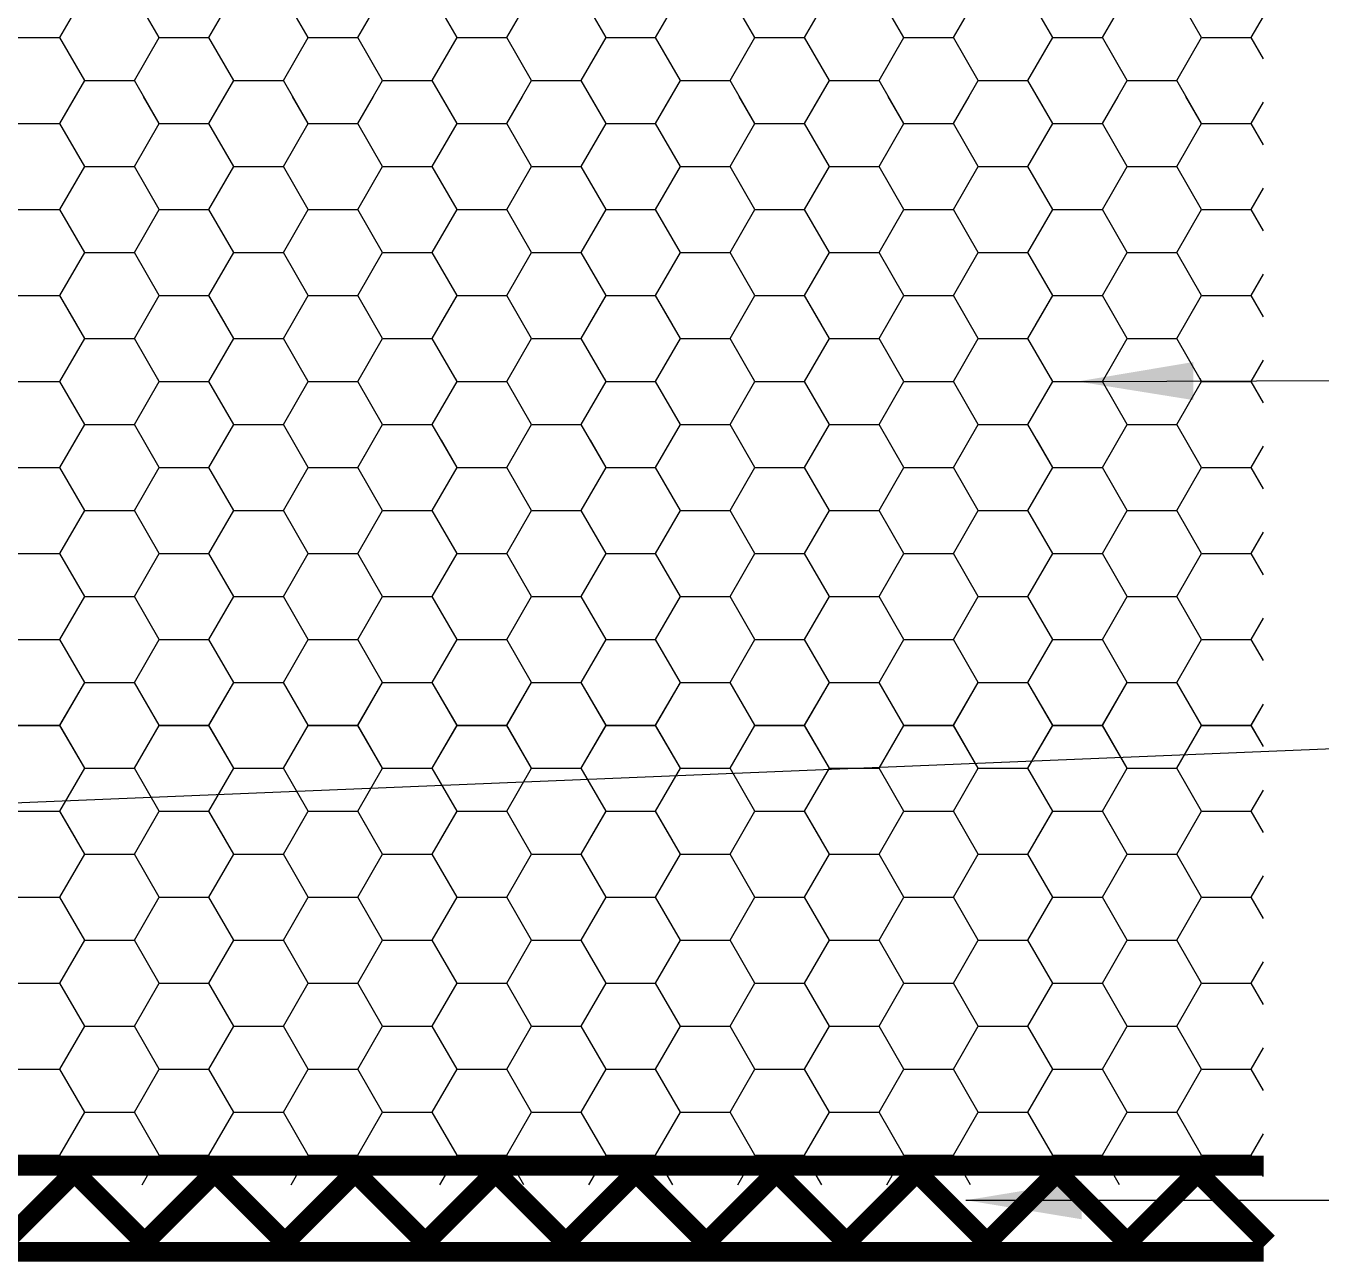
# Model space of a CAD drawing. Header units: millimetres. Extents: x -579 to 213, y -67 to 509.
# Drawn here: x -510.51 to -492.9, y 265.51 to 282.28 of the extents above; entities that cross this region are included whole.
import ezdxf

# ---------------------------------------------------------------- set-up
doc = ezdxf.new("R2010")
doc.units = ezdxf.units.MM
doc.header["$LTSCALE"] = 0.1
for name, color, linetype in [('D-01', 1, 'Continuous'), ('D-GRIS', 252, 'Continuous'), ('DC-AUXILIAR', 8, 'Continuous')]:
    doc.layers.add(name, color=color, linetype=linetype)
doc.styles.add('ROMANS', font='romans.shx', dxfattribs={"width": 0.7})
doc.dimstyles.new('FLECHAS-DET-1-5', dxfattribs={"dimscale": 0.035, "dimtxt": 180, "dimasz": 250, "dimexe": 50, "dimexo": 200, "dimgap": 80, "dimtad": 1, "dimdec": 3, "dimzin": 0, "dimdsep": 46, "dimtxsty": 'ROMANS', "dimblk1": 'OBLIQUE', "dimblk2": 'OBLIQUE', "dimsah": 1, "dimcen": 0.09, "dimdle": 20, "dimclrd": 256, "dimclre": 8, "dimclrt": 7, "dimadec": 0, "dimazin": 0, "dimtfac": 1, "dimtdec": 3, "dimtmove": 1, "dimatfit": 1, "dimfxl": 1, "dimtolj": 1, "dimtzin": 0, "dimarcsym": 0})

# ---------------------------------------------------------------- blocks, each defined once
blk = doc.blocks.new('*X10')
at = {"color": 0}
for p, q in [((-631.669, 256.56), (-630.485, 258.611)), ((-624.169, 256.56), (-625.353, 258.611)), ((-620.419, 256.56), (-619.235, 258.611)), ((-612.919, 256.56), (-614.103, 258.611)), ((-609.169, 256.56), (-607.985, 258.611)), ((-601.669, 256.56), (-602.853, 258.611)), ((-597.919, 256.56), (-596.735, 258.611)), ((-590.419, 256.56), (-591.603, 258.611)), ((-586.669, 256.56), (-585.485, 258.611)), ((-579.169, 256.56), (-580.353, 258.611)), ((-575.419, 256.56), (-574.235, 258.611)), ((-567.919, 256.56), (-569.103, 258.611)), ((-564.169, 256.56), (-562.985, 258.611)), ((-556.669, 256.56), (-557.853, 258.611)), ((-552.919, 256.56), (-551.735, 258.611)), ((-545.419, 256.56), (-546.603, 258.611)), ((-541.669, 256.56), (-540.74, 258.169)), ((-635.419, 256.56), (-631.669, 256.56)), ((-629.794, 253.312), (-631.669, 256.56)), ((-626.044, 253.312), (-624.169, 256.56)), ((-624.169, 256.56), (-620.419, 256.56)), ((-618.544, 253.312), (-620.419, 256.56)), ((-614.794, 253.312), (-612.919, 256.56)), ((-612.919, 256.56), (-609.169, 256.56)), ((-607.294, 253.312), (-609.169, 256.56)), ((-603.544, 253.312), (-601.669, 256.56)), ((-601.669, 256.56), (-597.919, 256.56)), ((-596.044, 253.312), (-597.919, 256.56)), ((-592.294, 253.312), (-590.419, 256.56)), ((-590.419, 256.56), (-586.669, 256.56)), ((-584.794, 253.312), (-586.669, 256.56)), ((-581.044, 253.312), (-579.169, 256.56)), ((-579.169, 256.56), (-575.419, 256.56)), ((-573.544, 253.312), (-575.419, 256.56)), ((-569.794, 253.312), (-567.919, 256.56)), ((-567.919, 256.56), (-564.169, 256.56)), ((-562.294, 253.312), (-564.169, 256.56)), ((-558.544, 253.312), (-556.669, 256.56)), ((-556.669, 256.56), (-552.919, 256.56)), ((-551.044, 253.312), (-552.919, 256.56)), ((-547.294, 253.312), (-545.419, 256.56)), ((-545.419, 256.56), (-541.669, 256.56)), ((-540.74, 254.951), (-541.669, 256.56)), ((-631.669, 250.065), (-629.794, 253.312)), ((-629.794, 253.312), (-626.044, 253.312)), ((-624.169, 250.065), (-626.044, 253.312)), ((-620.419, 250.065), (-618.544, 253.312)), ((-618.544, 253.312), (-614.794, 253.312)), ((-612.919, 250.065), (-614.794, 253.312)), ((-609.169, 250.065), (-607.294, 253.312)), ((-607.294, 253.312), (-603.544, 253.312)), ((-601.669, 250.065), (-603.544, 253.312)), ((-597.919, 250.065), (-596.044, 253.312)), ((-596.044, 253.312), (-592.294, 253.312)), ((-590.419, 250.065), (-592.294, 253.312)), ((-586.669, 250.065), (-584.794, 253.312)), ((-584.794, 253.312), (-581.044, 253.312)), ((-579.169, 250.065), (-581.044, 253.312)), ((-575.419, 250.065), (-573.544, 253.312)), ((-573.544, 253.312), (-569.794, 253.312)), ((-567.919, 250.065), (-569.794, 253.312)), ((-564.169, 250.065), (-562.294, 253.312)), ((-562.294, 253.312), (-558.544, 253.312)), ((-556.669, 250.065), (-558.544, 253.312)), ((-552.919, 250.065), (-551.044, 253.312)), ((-551.044, 253.312), (-547.294, 253.312)), ((-545.419, 250.065), (-547.294, 253.312)), ((-541.669, 250.065), (-540.74, 251.674)), ((-635.419, 250.065), (-631.669, 250.065)), ((-629.794, 246.817), (-631.669, 250.065)), ((-626.044, 246.817), (-624.169, 250.065)), ((-624.169, 250.065), (-620.419, 250.065)), ((-618.544, 246.817), (-620.419, 250.065)), ((-614.794, 246.817), (-612.919, 250.065)), ((-612.919, 250.065), (-609.169, 250.065)), ((-607.294, 246.817), (-609.169, 250.065)), ((-603.544, 246.817), (-601.669, 250.065)), ((-601.669, 250.065), (-597.919, 250.065)), ((-596.044, 246.817), (-597.919, 250.065)), ((-592.294, 246.817), (-590.419, 250.065)), ((-590.419, 250.065), (-586.669, 250.065)), ((-584.794, 246.817), (-586.669, 250.065)), ((-581.044, 246.817), (-579.169, 250.065)), ((-579.169, 250.065), (-575.419, 250.065)), ((-573.544, 246.817), (-575.419, 250.065)), ((-569.794, 246.817), (-567.919, 250.065)), ((-567.919, 250.065), (-564.169, 250.065)), ((-562.294, 246.817), (-564.169, 250.065)), ((-558.544, 246.817), (-556.669, 250.065)), ((-556.669, 250.065), (-552.919, 250.065)), ((-551.044, 246.817), (-552.919, 250.065)), ((-547.294, 246.817), (-545.419, 250.065)), ((-545.419, 250.065), (-541.669, 250.065)), ((-540.74, 248.456), (-541.669, 250.065)), ((-631.669, 243.57), (-629.794, 246.817)), ((-629.794, 246.817), (-626.044, 246.817)), ((-624.169, 243.57), (-626.044, 246.817)), ((-620.419, 243.57), (-618.544, 246.817)), ((-618.544, 246.817), (-614.794, 246.817)), ((-612.919, 243.57), (-614.794, 246.817)), ((-609.169, 243.57), (-607.294, 246.817)), ((-607.294, 246.817), (-603.544, 246.817)), ((-601.669, 243.57), (-603.544, 246.817)), ((-597.919, 243.57), (-596.044, 246.817)), ((-596.044, 246.817), (-592.294, 246.817)), ((-590.419, 243.57), (-592.294, 246.817)), ((-586.669, 243.57), (-584.794, 246.817)), ((-584.794, 246.817), (-581.044, 246.817)), ((-579.169, 243.57), (-581.044, 246.817)), ((-575.419, 243.57), (-573.544, 246.817)), ((-573.544, 246.817), (-569.794, 246.817)), ((-567.919, 243.57), (-569.794, 246.817)), ((-564.169, 243.57), (-562.294, 246.817)), ((-562.294, 246.817), (-558.544, 246.817)), ((-556.669, 243.57), (-558.544, 246.817)), ((-552.919, 243.57), (-551.044, 246.817)), ((-551.044, 246.817), (-547.294, 246.817)), ((-545.419, 243.57), (-547.294, 246.817)), ((-541.669, 243.57), (-540.74, 245.178)), ((-635.419, 243.57), (-631.669, 243.57)), ((-629.794, 240.322), (-631.669, 243.57)), ((-626.044, 240.322), (-624.169, 243.57)), ((-624.169, 243.57), (-620.419, 243.57)), ((-618.544, 240.322), (-620.419, 243.57)), ((-614.794, 240.322), (-612.919, 243.57)), ((-612.919, 243.57), (-609.169, 243.57)), ((-607.294, 240.322), (-609.169, 243.57)), ((-603.544, 240.322), (-601.669, 243.57)), ((-601.669, 243.57), (-597.919, 243.57)), ((-596.044, 240.322), (-597.919, 243.57)), ((-592.294, 240.322), (-590.419, 243.57)), ((-590.419, 243.57), (-586.669, 243.57)), ((-584.794, 240.322), (-586.669, 243.57)), ((-581.044, 240.322), (-579.169, 243.57)), ((-579.169, 243.57), (-575.419, 243.57)), ((-573.544, 240.322), (-575.419, 243.57)), ((-569.794, 240.322), (-567.919, 243.57)), ((-567.919, 243.57), (-564.169, 243.57)), ((-562.294, 240.322), (-564.169, 243.57)), ((-558.544, 240.322), (-556.669, 243.57)), ((-556.669, 243.57), (-552.919, 243.57)), ((-551.044, 240.322), (-552.919, 243.57)), ((-547.294, 240.322), (-545.419, 243.57)), ((-545.419, 243.57), (-541.669, 243.57)), ((-540.74, 241.961), (-541.669, 243.57)), ((-631.669, 237.074), (-629.794, 240.322)), ((-629.794, 240.322), (-626.044, 240.322)), ((-624.169, 237.074), (-626.044, 240.322)), ((-620.419, 237.074), (-618.544, 240.322)), ((-618.544, 240.322), (-614.794, 240.322)), ((-612.919, 237.074), (-614.794, 240.322)), ((-609.169, 237.074), (-607.294, 240.322)), ((-607.294, 240.322), (-603.544, 240.322)), ((-601.669, 237.074), (-603.544, 240.322)), ((-597.919, 237.074), (-596.044, 240.322)), ((-596.044, 240.322), (-592.294, 240.322)), ((-590.419, 237.074), (-592.294, 240.322)), ((-586.669, 237.074), (-584.794, 240.322)), ((-584.794, 240.322), (-581.044, 240.322)), ((-579.169, 237.074), (-581.044, 240.322)), ((-575.419, 237.074), (-573.544, 240.322)), ((-573.544, 240.322), (-569.794, 240.322)), ((-567.919, 237.074), (-569.794, 240.322)), ((-564.169, 237.074), (-562.294, 240.322)), ((-562.294, 240.322), (-558.544, 240.322)), ((-556.669, 237.074), (-558.544, 240.322)), ((-552.919, 237.074), (-551.044, 240.322)), ((-551.044, 240.322), (-547.294, 240.322)), ((-545.419, 237.074), (-547.294, 240.322)), ((-541.669, 237.074), (-540.74, 238.683)), ((-635.419, 237.074), (-631.669, 237.074)), ((-629.794, 233.827), (-631.669, 237.074)), ((-626.044, 233.827), (-624.169, 237.074)), ((-624.169, 237.074), (-620.419, 237.074)), ((-618.544, 233.827), (-620.419, 237.074)), ((-614.794, 233.827), (-612.919, 237.074)), ((-612.919, 237.074), (-609.169, 237.074)), ((-607.294, 233.827), (-609.169, 237.074)), ((-603.544, 233.827), (-601.669, 237.074)), ((-601.669, 237.074), (-597.919, 237.074)), ((-596.044, 233.827), (-597.919, 237.074)), ((-592.294, 233.827), (-590.419, 237.074)), ((-590.419, 237.074), (-586.669, 237.074)), ((-584.794, 233.827), (-586.669, 237.074)), ((-581.044, 233.827), (-579.169, 237.074)), ((-579.169, 237.074), (-575.419, 237.074)), ((-573.544, 233.827), (-575.419, 237.074)), ((-569.794, 233.827), (-567.919, 237.074)), ((-567.919, 237.074), (-564.169, 237.074)), ((-562.294, 233.827), (-564.169, 237.074)), ((-558.544, 233.827), (-556.669, 237.074)), ((-556.669, 237.074), (-552.919, 237.074)), ((-551.044, 233.827), (-552.919, 237.074)), ((-547.294, 233.827), (-545.419, 237.074)), ((-545.419, 237.074), (-541.669, 237.074)), ((-540.74, 235.466), (-541.669, 237.074)), ((-631.669, 230.579), (-629.794, 233.827)), ((-629.794, 233.827), (-626.044, 233.827)), ((-624.169, 230.579), (-626.044, 233.827)), ((-620.419, 230.579), (-618.544, 233.827)), ((-618.544, 233.827), (-614.794, 233.827)), ((-612.919, 230.579), (-614.794, 233.827)), ((-609.169, 230.579), (-607.294, 233.827)), ((-607.294, 233.827), (-603.544, 233.827)), ((-601.669, 230.579), (-603.544, 233.827)), ((-597.919, 230.579), (-596.044, 233.827)), ((-596.044, 233.827), (-592.294, 233.827)), ((-590.419, 230.579), (-592.294, 233.827)), ((-586.669, 230.579), (-584.794, 233.827)), ((-584.794, 233.827), (-581.044, 233.827)), ((-579.169, 230.579), (-581.044, 233.827)), ((-575.419, 230.579), (-573.544, 233.827)), ((-573.544, 233.827), (-569.794, 233.827)), ((-567.919, 230.579), (-569.794, 233.827)), ((-564.169, 230.579), (-562.294, 233.827)), ((-562.294, 233.827), (-558.544, 233.827)), ((-556.669, 230.579), (-558.544, 233.827)), ((-552.919, 230.579), (-551.044, 233.827)), ((-551.044, 233.827), (-547.294, 233.827)), ((-545.419, 230.579), (-547.294, 233.827)), ((-541.669, 230.579), (-540.74, 232.188)), ((-635.419, 230.579), (-631.669, 230.579)), ((-629.794, 227.332), (-631.669, 230.579)), ((-626.044, 227.332), (-624.169, 230.579)), ((-624.169, 230.579), (-620.419, 230.579)), ((-618.544, 227.332), (-620.419, 230.579)), ((-614.794, 227.332), (-612.919, 230.579)), ((-612.919, 230.579), (-609.169, 230.579)), ((-607.294, 227.332), (-609.169, 230.579)), ((-603.544, 227.332), (-601.669, 230.579)), ((-601.669, 230.579), (-597.919, 230.579)), ((-596.044, 227.332), (-597.919, 230.579)), ((-592.294, 227.332), (-590.419, 230.579)), ((-590.419, 230.579), (-586.669, 230.579)), ((-584.794, 227.332), (-586.669, 230.579)), ((-581.044, 227.332), (-579.169, 230.579)), ((-579.169, 230.579), (-575.419, 230.579)), ((-573.544, 227.332), (-575.419, 230.579)), ((-569.794, 227.332), (-567.919, 230.579)), ((-567.919, 230.579), (-564.169, 230.579)), ((-562.294, 227.332), (-564.169, 230.579)), ((-558.544, 227.332), (-556.669, 230.579)), ((-556.669, 230.579), (-552.919, 230.579)), ((-551.044, 227.332), (-552.919, 230.579)), ((-547.294, 227.332), (-545.419, 230.579)), ((-545.419, 230.579), (-541.669, 230.579)), ((-540.74, 228.97), (-541.669, 230.579)), ((-631.669, 224.084), (-629.794, 227.332)), ((-629.794, 227.332), (-626.044, 227.332)), ((-624.169, 224.084), (-626.044, 227.332)), ((-620.419, 224.084), (-618.544, 227.332)), ((-618.544, 227.332), (-614.794, 227.332)), ((-612.919, 224.084), (-614.794, 227.332)), ((-609.169, 224.084), (-607.294, 227.332)), ((-607.294, 227.332), (-603.544, 227.332)), ((-601.669, 224.084), (-603.544, 227.332)), ((-597.919, 224.084), (-596.044, 227.332)), ((-596.044, 227.332), (-592.294, 227.332)), ((-590.419, 224.084), (-592.294, 227.332)), ((-586.669, 224.084), (-584.794, 227.332)), ((-584.794, 227.332), (-581.044, 227.332)), ((-579.169, 224.084), (-581.044, 227.332)), ((-575.419, 224.084), (-573.544, 227.332)), ((-573.544, 227.332), (-569.794, 227.332)), ((-567.919, 224.084), (-569.794, 227.332)), ((-564.169, 224.084), (-562.294, 227.332)), ((-562.294, 227.332), (-558.544, 227.332)), ((-556.669, 224.084), (-558.544, 227.332)), ((-552.919, 224.084), (-551.044, 227.332)), ((-551.044, 227.332), (-547.294, 227.332)), ((-545.419, 224.084), (-547.294, 227.332)), ((-541.669, 224.084), (-540.74, 225.693)), ((-635.419, 224.084), (-631.669, 224.084)), ((-629.794, 220.836), (-631.669, 224.084)), ((-626.044, 220.836), (-624.169, 224.084)), ((-624.169, 224.084), (-620.419, 224.084)), ((-618.544, 220.836), (-620.419, 224.084)), ((-614.794, 220.836), (-612.919, 224.084)), ((-612.919, 224.084), (-609.169, 224.084)), ((-607.294, 220.836), (-609.169, 224.084)), ((-603.544, 220.836), (-601.669, 224.084)), ((-601.669, 224.084), (-597.919, 224.084)), ((-596.044, 220.836), (-597.919, 224.084)), ((-592.294, 220.836), (-590.419, 224.084)), ((-590.419, 224.084), (-586.669, 224.084)), ((-584.794, 220.836), (-586.669, 224.084)), ((-581.044, 220.836), (-579.169, 224.084)), ((-579.169, 224.084), (-575.419, 224.084)), ((-573.544, 220.836), (-575.419, 224.084)), ((-569.794, 220.836), (-567.919, 224.084)), ((-567.919, 224.084), (-564.169, 224.084)), ((-562.294, 220.836), (-564.169, 224.084)), ((-558.544, 220.836), (-556.669, 224.084)), ((-556.669, 224.084), (-552.919, 224.084)), ((-551.044, 220.836), (-552.919, 224.084)), ((-547.294, 220.836), (-545.419, 224.084)), ((-545.419, 224.084), (-541.669, 224.084)), ((-540.74, 222.475), (-541.669, 224.084)), ((-631.669, 217.589), (-629.794, 220.836)), ((-629.794, 220.836), (-626.044, 220.836)), ((-624.169, 217.589), (-626.044, 220.836)), ((-620.419, 217.589), (-618.544, 220.836)), ((-618.544, 220.836), (-614.794, 220.836)), ((-612.919, 217.589), (-614.794, 220.836)), ((-609.169, 217.589), (-607.294, 220.836)), ((-607.294, 220.836), (-603.544, 220.836)), ((-601.669, 217.589), (-603.544, 220.836)), ((-597.919, 217.589), (-596.044, 220.836)), ((-596.044, 220.836), (-592.294, 220.836)), ((-590.419, 217.589), (-592.294, 220.836)), ((-586.669, 217.589), (-584.794, 220.836)), ((-584.794, 220.836), (-581.044, 220.836)), ((-579.169, 217.589), (-581.044, 220.836)), ((-575.419, 217.589), (-573.544, 220.836)), ((-573.544, 220.836), (-569.794, 220.836)), ((-567.919, 217.589), (-569.794, 220.836)), ((-564.169, 217.589), (-562.294, 220.836)), ((-562.294, 220.836), (-558.544, 220.836)), ((-556.669, 217.589), (-558.544, 220.836)), ((-552.919, 217.589), (-551.044, 220.836)), ((-551.044, 220.836), (-547.294, 220.836)), ((-545.419, 217.589), (-547.294, 220.836)), ((-541.669, 217.589), (-540.74, 219.198)), ((-635.419, 217.589), (-631.669, 217.589)), ((-629.794, 214.341), (-631.669, 217.589)), ((-626.044, 214.341), (-624.169, 217.589)), ((-624.169, 217.589), (-620.419, 217.589)), ((-618.544, 214.341), (-620.419, 217.589)), ((-614.794, 214.341), (-612.919, 217.589)), ((-612.919, 217.589), (-609.169, 217.589)), ((-607.294, 214.341), (-609.169, 217.589)), ((-603.544, 214.341), (-601.669, 217.589)), ((-601.669, 217.589), (-597.919, 217.589)), ((-596.044, 214.341), (-597.919, 217.589)), ((-592.294, 214.341), (-590.419, 217.589)), ((-590.419, 217.589), (-586.669, 217.589)), ((-584.794, 214.341), (-586.669, 217.589)), ((-581.044, 214.341), (-579.169, 217.589)), ((-579.169, 217.589), (-575.419, 217.589)), ((-573.544, 214.341), (-575.419, 217.589)), ((-569.794, 214.341), (-567.919, 217.589)), ((-567.919, 217.589), (-564.169, 217.589)), ((-562.294, 214.341), (-564.169, 217.589)), ((-558.544, 214.341), (-556.669, 217.589)), ((-556.669, 217.589), (-552.919, 217.589)), ((-551.044, 214.341), (-552.919, 217.589)), ((-547.294, 214.341), (-545.419, 217.589)), ((-545.419, 217.589), (-541.669, 217.589)), ((-540.74, 215.98), (-541.669, 217.589)), ((-631.669, 211.094), (-629.794, 214.341)), ((-629.794, 214.341), (-626.044, 214.341)), ((-624.169, 211.094), (-626.044, 214.341)), ((-620.419, 211.094), (-618.544, 214.341)), ((-618.544, 214.341), (-614.794, 214.341)), ((-612.919, 211.094), (-614.794, 214.341)), ((-609.169, 211.094), (-607.294, 214.341)), ((-607.294, 214.341), (-603.544, 214.341)), ((-601.669, 211.094), (-603.544, 214.341)), ((-597.919, 211.094), (-596.044, 214.341)), ((-596.044, 214.341), (-592.294, 214.341)), ((-590.419, 211.094), (-592.294, 214.341)), ((-586.669, 211.094), (-584.794, 214.341)), ((-584.794, 214.341), (-581.044, 214.341)), ((-579.169, 211.094), (-581.044, 214.341)), ((-575.419, 211.094), (-573.544, 214.341)), ((-573.544, 214.341), (-569.794, 214.341)), ((-567.919, 211.094), (-569.794, 214.341)), ((-564.169, 211.094), (-562.294, 214.341)), ((-562.294, 214.341), (-558.544, 214.341)), ((-556.669, 211.094), (-558.544, 214.341)), ((-552.919, 211.094), (-551.044, 214.341)), ((-551.044, 214.341), (-547.294, 214.341)), ((-545.419, 211.094), (-547.294, 214.341)), ((-541.669, 211.094), (-540.74, 212.702)), ((-635.419, 211.094), (-631.669, 211.094)), ((-629.794, 207.846), (-631.669, 211.094)), ((-626.044, 207.846), (-624.169, 211.094)), ((-624.169, 211.094), (-620.419, 211.094)), ((-618.544, 207.846), (-620.419, 211.094)), ((-614.794, 207.846), (-612.919, 211.094)), ((-612.919, 211.094), (-609.169, 211.094)), ((-607.294, 207.846), (-609.169, 211.094)), ((-603.544, 207.846), (-601.669, 211.094)), ((-601.669, 211.094), (-597.919, 211.094)), ((-596.044, 207.846), (-597.919, 211.094)), ((-592.294, 207.846), (-590.419, 211.094)), ((-590.419, 211.094), (-586.669, 211.094)), ((-584.794, 207.846), (-586.669, 211.094)), ((-581.044, 207.846), (-579.169, 211.094)), ((-579.169, 211.094), (-575.419, 211.094)), ((-573.544, 207.846), (-575.419, 211.094)), ((-569.794, 207.846), (-567.919, 211.094)), ((-567.919, 211.094), (-564.169, 211.094)), ((-562.294, 207.846), (-564.169, 211.094)), ((-558.544, 207.846), (-556.669, 211.094)), ((-556.669, 211.094), (-552.919, 211.094)), ((-551.044, 207.846), (-552.919, 211.094)), ((-547.294, 207.846), (-545.419, 211.094)), ((-545.419, 211.094), (-541.669, 211.094)), ((-540.74, 209.485), (-541.669, 211.094)), ((-631.669, 204.598), (-629.794, 207.846)), ((-629.794, 207.846), (-626.044, 207.846)), ((-624.169, 204.598), (-626.044, 207.846)), ((-620.419, 204.598), (-618.544, 207.846)), ((-618.544, 207.846), (-614.794, 207.846)), ((-612.919, 204.598), (-614.794, 207.846)), ((-609.169, 204.598), (-607.294, 207.846)), ((-607.294, 207.846), (-603.544, 207.846)), ((-601.669, 204.598), (-603.544, 207.846)), ((-597.919, 204.598), (-596.044, 207.846)), ((-596.044, 207.846), (-592.294, 207.846)), ((-590.419, 204.598), (-592.294, 207.846)), ((-586.669, 204.598), (-584.794, 207.846)), ((-584.794, 207.846), (-581.044, 207.846)), ((-579.169, 204.598), (-581.044, 207.846)), ((-575.419, 204.598), (-573.544, 207.846)), ((-573.544, 207.846), (-569.794, 207.846)), ((-567.919, 204.598), (-569.794, 207.846)), ((-564.169, 204.598), (-562.294, 207.846)), ((-562.294, 207.846), (-558.544, 207.846)), ((-556.669, 204.598), (-558.544, 207.846)), ((-552.919, 204.598), (-551.044, 207.846)), ((-551.044, 207.846), (-547.294, 207.846)), ((-545.419, 204.598), (-547.294, 207.846)), ((-541.669, 204.598), (-540.74, 206.207)), ((-635.419, 204.598), (-631.669, 204.598)), ((-630.374, 202.356), (-631.669, 204.598)), ((-625.463, 202.356), (-624.169, 204.598)), ((-624.169, 204.598), (-620.419, 204.598)), ((-619.124, 202.356), (-620.419, 204.598)), ((-614.213, 202.356), (-612.919, 204.598)), ((-612.919, 204.598), (-609.169, 204.598)), ((-607.874, 202.356), (-609.169, 204.598)), ((-602.963, 202.356), (-601.669, 204.598)), ((-601.669, 204.598), (-597.919, 204.598)), ((-596.624, 202.356), (-597.919, 204.598)), ((-591.713, 202.356), (-590.419, 204.598)), ((-590.419, 204.598), (-586.669, 204.598)), ((-585.374, 202.356), (-586.669, 204.598)), ((-580.463, 202.356), (-579.169, 204.598)), ((-579.169, 204.598), (-575.419, 204.598)), ((-574.124, 202.356), (-575.419, 204.598)), ((-569.213, 202.356), (-567.919, 204.598)), ((-567.919, 204.598), (-564.169, 204.598)), ((-562.874, 202.356), (-564.169, 204.598)), ((-557.963, 202.356), (-556.669, 204.598)), ((-556.669, 204.598), (-552.919, 204.598)), ((-551.624, 202.356), (-552.919, 204.598)), ((-546.713, 202.356), (-545.419, 204.598)), ((-545.419, 204.598), (-541.669, 204.598)), ((-540.74, 202.99), (-541.669, 204.598))]:
    blk.add_line(p, q, dxfattribs=at)
blk = doc.blocks.new('*X11')
at = {"color": 0}
for p, q in [((-635.419, 198.103), (-631.669, 198.103)), ((-631.669, 198.103), (-631.544, 198.32)), ((-629.794, 194.856), (-631.669, 198.103)), ((-626.044, 194.856), (-624.169, 198.103)), ((-624.169, 198.103), (-624.294, 198.32)), ((-624.169, 198.103), (-620.419, 198.103)), ((-620.419, 198.103), (-620.294, 198.32)), ((-618.544, 194.856), (-620.419, 198.103)), ((-614.794, 194.856), (-612.919, 198.103)), ((-612.919, 198.103), (-613.044, 198.32)), ((-612.919, 198.103), (-609.169, 198.103)), ((-609.169, 198.103), (-609.044, 198.32)), ((-607.294, 194.856), (-609.169, 198.103)), ((-603.544, 194.856), (-601.669, 198.103)), ((-601.669, 198.103), (-601.794, 198.32)), ((-601.669, 198.103), (-597.919, 198.103)), ((-597.919, 198.103), (-597.794, 198.32)), ((-596.044, 194.856), (-597.919, 198.103)), ((-592.294, 194.856), (-590.419, 198.103)), ((-590.419, 198.103), (-590.544, 198.32)), ((-590.419, 198.103), (-586.669, 198.103)), ((-586.669, 198.103), (-586.544, 198.32)), ((-584.794, 194.856), (-586.669, 198.103)), ((-581.044, 194.856), (-579.169, 198.103)), ((-579.169, 198.103), (-579.294, 198.32)), ((-579.169, 198.103), (-575.419, 198.103)), ((-575.419, 198.103), (-575.294, 198.32)), ((-573.544, 194.856), (-575.419, 198.103)), ((-569.794, 194.856), (-567.919, 198.103)), ((-567.919, 198.103), (-568.044, 198.32)), ((-567.919, 198.103), (-564.169, 198.103)), ((-564.169, 198.103), (-564.044, 198.32)), ((-562.294, 194.856), (-564.169, 198.103)), ((-558.544, 194.856), (-556.669, 198.103)), ((-556.669, 198.103), (-556.794, 198.32)), ((-556.669, 198.103), (-552.919, 198.103)), ((-552.919, 198.103), (-552.794, 198.32)), ((-551.044, 194.856), (-552.919, 198.103)), ((-547.294, 194.856), (-545.419, 198.103)), ((-545.419, 198.103), (-545.544, 198.32)), ((-545.419, 198.103), (-541.669, 198.103)), ((-541.669, 198.103), (-541.544, 198.32)), ((-540.74, 196.495), (-541.669, 198.103)), ((-631.669, 191.608), (-629.794, 194.856)), ((-629.794, 194.856), (-626.044, 194.856)), ((-624.169, 191.608), (-626.044, 194.856)), ((-620.419, 191.608), (-618.544, 194.856)), ((-618.544, 194.856), (-614.794, 194.856)), ((-612.919, 191.608), (-614.794, 194.856)), ((-609.169, 191.608), (-607.294, 194.856)), ((-607.294, 194.856), (-603.544, 194.856)), ((-601.669, 191.608), (-603.544, 194.856)), ((-597.919, 191.608), (-596.044, 194.856)), ((-596.044, 194.856), (-592.294, 194.856)), ((-590.419, 191.608), (-592.294, 194.856)), ((-586.669, 191.608), (-584.794, 194.856)), ((-584.794, 194.856), (-581.044, 194.856)), ((-579.169, 191.608), (-581.044, 194.856)), ((-575.419, 191.608), (-573.544, 194.856)), ((-573.544, 194.856), (-569.794, 194.856)), ((-567.919, 191.608), (-569.794, 194.856)), ((-564.169, 191.608), (-562.294, 194.856)), ((-562.294, 194.856), (-558.544, 194.856)), ((-556.669, 191.608), (-558.544, 194.856)), ((-552.919, 191.608), (-551.044, 194.856)), ((-551.044, 194.856), (-547.294, 194.856)), ((-545.419, 191.608), (-547.294, 194.856)), ((-541.669, 191.608), (-540.74, 193.217)), ((-635.419, 191.608), (-631.669, 191.608)), ((-629.794, 188.361), (-631.669, 191.608)), ((-626.044, 188.361), (-624.169, 191.608)), ((-624.169, 191.608), (-620.419, 191.608)), ((-618.544, 188.361), (-620.419, 191.608)), ((-614.794, 188.361), (-612.919, 191.608)), ((-612.919, 191.608), (-609.169, 191.608)), ((-607.294, 188.361), (-609.169, 191.608)), ((-603.544, 188.361), (-601.669, 191.608)), ((-601.669, 191.608), (-597.919, 191.608)), ((-596.044, 188.361), (-597.919, 191.608)), ((-592.294, 188.361), (-590.419, 191.608)), ((-590.419, 191.608), (-586.669, 191.608)), ((-584.794, 188.361), (-586.669, 191.608)), ((-581.044, 188.361), (-579.169, 191.608)), ((-579.169, 191.608), (-575.419, 191.608)), ((-573.544, 188.361), (-575.419, 191.608)), ((-569.794, 188.361), (-567.919, 191.608)), ((-567.919, 191.608), (-564.169, 191.608)), ((-562.294, 188.361), (-564.169, 191.608)), ((-558.544, 188.361), (-556.669, 191.608)), ((-556.669, 191.608), (-552.919, 191.608)), ((-551.044, 188.361), (-552.919, 191.608)), ((-547.294, 188.361), (-545.419, 191.608)), ((-545.419, 191.608), (-541.669, 191.608)), ((-540.74, 189.999), (-541.669, 191.608)), ((-631.669, 185.113), (-629.794, 188.361)), ((-629.794, 188.361), (-626.044, 188.361)), ((-624.169, 185.113), (-626.044, 188.361)), ((-620.419, 185.113), (-618.544, 188.361)), ((-618.544, 188.361), (-614.794, 188.361)), ((-612.919, 185.113), (-614.794, 188.361)), ((-609.169, 185.113), (-607.294, 188.361)), ((-607.294, 188.361), (-603.544, 188.361)), ((-601.669, 185.113), (-603.544, 188.361)), ((-597.919, 185.113), (-596.044, 188.361)), ((-596.044, 188.361), (-592.294, 188.361)), ((-590.419, 185.113), (-592.294, 188.361)), ((-586.669, 185.113), (-584.794, 188.361)), ((-584.794, 188.361), (-581.044, 188.361)), ((-579.169, 185.113), (-581.044, 188.361)), ((-575.419, 185.113), (-573.544, 188.361)), ((-573.544, 188.361), (-569.794, 188.361)), ((-567.919, 185.113), (-569.794, 188.361)), ((-564.169, 185.113), (-562.294, 188.361)), ((-562.294, 188.361), (-558.544, 188.361)), ((-556.669, 185.113), (-558.544, 188.361)), ((-552.919, 185.113), (-551.044, 188.361)), ((-551.044, 188.361), (-547.294, 188.361)), ((-545.419, 185.113), (-547.294, 188.361)), ((-541.669, 185.113), (-540.74, 186.722)), ((-635.419, 185.113), (-631.669, 185.113)), ((-629.794, 181.865), (-631.669, 185.113)), ((-626.044, 181.865), (-624.169, 185.113)), ((-624.169, 185.113), (-620.419, 185.113)), ((-618.544, 181.865), (-620.419, 185.113)), ((-614.794, 181.865), (-612.919, 185.113)), ((-612.919, 185.113), (-609.169, 185.113)), ((-607.294, 181.865), (-609.169, 185.113)), ((-603.544, 181.865), (-601.669, 185.113)), ((-601.669, 185.113), (-597.919, 185.113)), ((-596.044, 181.865), (-597.919, 185.113)), ((-592.294, 181.865), (-590.419, 185.113)), ((-590.419, 185.113), (-586.669, 185.113)), ((-584.794, 181.865), (-586.669, 185.113)), ((-581.044, 181.865), (-579.169, 185.113)), ((-579.169, 185.113), (-575.419, 185.113)), ((-573.544, 181.865), (-575.419, 185.113)), ((-569.794, 181.865), (-567.919, 185.113)), ((-567.919, 185.113), (-564.169, 185.113)), ((-562.294, 181.865), (-564.169, 185.113)), ((-558.544, 181.865), (-556.669, 185.113)), ((-556.669, 185.113), (-552.919, 185.113)), ((-551.044, 181.865), (-552.919, 185.113)), ((-547.294, 181.865), (-545.419, 185.113)), ((-545.419, 185.113), (-541.669, 185.113)), ((-540.74, 183.504), (-541.669, 185.113)), ((-631.669, 178.618), (-629.794, 181.865)), ((-629.794, 181.865), (-626.044, 181.865)), ((-624.169, 178.618), (-626.044, 181.865)), ((-620.419, 178.618), (-618.544, 181.865)), ((-618.544, 181.865), (-614.794, 181.865)), ((-612.919, 178.618), (-614.794, 181.865)), ((-609.169, 178.618), (-607.294, 181.865)), ((-607.294, 181.865), (-603.544, 181.865)), ((-601.669, 178.618), (-603.544, 181.865)), ((-597.919, 178.618), (-596.044, 181.865)), ((-596.044, 181.865), (-592.294, 181.865)), ((-590.419, 178.618), (-592.294, 181.865)), ((-586.669, 178.618), (-584.794, 181.865)), ((-584.794, 181.865), (-581.044, 181.865)), ((-579.169, 178.618), (-581.044, 181.865)), ((-575.419, 178.618), (-573.544, 181.865)), ((-573.544, 181.865), (-569.794, 181.865)), ((-567.919, 178.618), (-569.794, 181.865)), ((-564.169, 178.618), (-562.294, 181.865)), ((-562.294, 181.865), (-558.544, 181.865)), ((-556.669, 178.618), (-558.544, 181.865)), ((-552.919, 178.618), (-551.044, 181.865)), ((-551.044, 181.865), (-547.294, 181.865)), ((-545.419, 178.618), (-547.294, 181.865)), ((-541.669, 178.618), (-540.74, 180.227)), ((-635.419, 178.618), (-631.669, 178.618)), ((-629.794, 175.37), (-631.669, 178.618)), ((-626.044, 175.37), (-624.169, 178.618)), ((-624.169, 178.618), (-620.419, 178.618)), ((-618.544, 175.37), (-620.419, 178.618)), ((-614.794, 175.37), (-612.919, 178.618)), ((-612.919, 178.618), (-609.169, 178.618)), ((-607.294, 175.37), (-609.169, 178.618)), ((-603.544, 175.37), (-601.669, 178.618)), ((-601.669, 178.618), (-597.919, 178.618)), ((-596.044, 175.37), (-597.919, 178.618)), ((-592.294, 175.37), (-590.419, 178.618)), ((-590.419, 178.618), (-586.669, 178.618)), ((-584.794, 175.37), (-586.669, 178.618)), ((-581.044, 175.37), (-579.169, 178.618)), ((-579.169, 178.618), (-575.419, 178.618)), ((-573.544, 175.37), (-575.419, 178.618)), ((-569.794, 175.37), (-567.919, 178.618)), ((-567.919, 178.618), (-564.169, 178.618)), ((-562.294, 175.37), (-564.169, 178.618)), ((-558.544, 175.37), (-556.669, 178.618)), ((-556.669, 178.618), (-552.919, 178.618)), ((-551.044, 175.37), (-552.919, 178.618)), ((-547.294, 175.37), (-545.419, 178.618)), ((-545.419, 178.618), (-541.669, 178.618)), ((-540.74, 177.009), (-541.669, 178.618)), ((-631.669, 172.123), (-629.794, 175.37)), ((-629.794, 175.37), (-626.044, 175.37)), ((-624.169, 172.123), (-626.044, 175.37)), ((-620.419, 172.123), (-618.544, 175.37)), ((-618.544, 175.37), (-614.794, 175.37)), ((-612.919, 172.123), (-614.794, 175.37)), ((-609.169, 172.123), (-607.294, 175.37)), ((-607.294, 175.37), (-603.544, 175.37)), ((-601.669, 172.123), (-603.544, 175.37)), ((-597.919, 172.123), (-596.044, 175.37)), ((-596.044, 175.37), (-592.294, 175.37)), ((-590.419, 172.123), (-592.294, 175.37)), ((-586.669, 172.123), (-584.794, 175.37)), ((-584.794, 175.37), (-581.044, 175.37)), ((-579.169, 172.123), (-581.044, 175.37)), ((-575.419, 172.123), (-573.544, 175.37)), ((-573.544, 175.37), (-569.794, 175.37)), ((-567.919, 172.123), (-569.794, 175.37)), ((-564.169, 172.123), (-562.294, 175.37)), ((-562.294, 175.37), (-558.544, 175.37)), ((-556.669, 172.123), (-558.544, 175.37)), ((-552.919, 172.123), (-551.044, 175.37)), ((-551.044, 175.37), (-547.294, 175.37)), ((-545.419, 172.123), (-547.294, 175.37)), ((-541.669, 172.123), (-540.74, 173.731)), ((-635.419, 172.123), (-631.669, 172.123)), ((-629.794, 168.875), (-631.669, 172.123)), ((-626.044, 168.875), (-624.169, 172.123)), ((-624.169, 172.123), (-620.419, 172.123)), ((-618.544, 168.875), (-620.419, 172.123)), ((-614.794, 168.875), (-612.919, 172.123)), ((-612.919, 172.123), (-609.169, 172.123)), ((-607.294, 168.875), (-609.169, 172.123)), ((-603.544, 168.875), (-601.669, 172.123)), ((-601.669, 172.123), (-597.919, 172.123)), ((-596.044, 168.875), (-597.919, 172.123)), ((-592.294, 168.875), (-590.419, 172.123)), ((-590.419, 172.123), (-586.669, 172.123)), ((-584.794, 168.875), (-586.669, 172.123)), ((-581.044, 168.875), (-579.169, 172.123)), ((-579.169, 172.123), (-575.419, 172.123)), ((-573.544, 168.875), (-575.419, 172.123)), ((-569.794, 168.875), (-567.919, 172.123)), ((-567.919, 172.123), (-564.169, 172.123)), ((-562.294, 168.875), (-564.169, 172.123)), ((-558.544, 168.875), (-556.669, 172.123)), ((-556.669, 172.123), (-552.919, 172.123)), ((-551.044, 168.875), (-552.919, 172.123)), ((-547.294, 168.875), (-545.419, 172.123)), ((-545.419, 172.123), (-541.669, 172.123)), ((-540.74, 170.514), (-541.669, 172.123)), ((-631.669, 165.627), (-629.794, 168.875)), ((-629.794, 168.875), (-626.044, 168.875)), ((-624.169, 165.627), (-626.044, 168.875)), ((-620.419, 165.627), (-618.544, 168.875)), ((-618.544, 168.875), (-614.794, 168.875)), ((-612.919, 165.627), (-614.794, 168.875)), ((-609.169, 165.627), (-607.294, 168.875)), ((-607.294, 168.875), (-603.544, 168.875)), ((-601.669, 165.627), (-603.544, 168.875)), ((-597.919, 165.627), (-596.044, 168.875)), ((-596.044, 168.875), (-592.294, 168.875)), ((-590.419, 165.627), (-592.294, 168.875)), ((-586.669, 165.627), (-584.794, 168.875)), ((-584.794, 168.875), (-581.044, 168.875)), ((-579.169, 165.627), (-581.044, 168.875)), ((-575.419, 165.627), (-573.544, 168.875)), ((-573.544, 168.875), (-569.794, 168.875)), ((-567.919, 165.627), (-569.794, 168.875)), ((-564.169, 165.627), (-562.294, 168.875)), ((-562.294, 168.875), (-558.544, 168.875)), ((-556.669, 165.627), (-558.544, 168.875)), ((-552.919, 165.627), (-551.044, 168.875)), ((-551.044, 168.875), (-547.294, 168.875)), ((-545.419, 165.627), (-547.294, 168.875)), ((-541.669, 165.627), (-540.74, 167.236)), ((-635.419, 165.627), (-631.669, 165.627)), ((-629.794, 162.38), (-631.669, 165.627)), ((-626.044, 162.38), (-624.169, 165.627)), ((-624.169, 165.627), (-620.419, 165.627)), ((-618.544, 162.38), (-620.419, 165.627)), ((-614.794, 162.38), (-612.919, 165.627)), ((-612.919, 165.627), (-609.169, 165.627)), ((-607.294, 162.38), (-609.169, 165.627)), ((-603.544, 162.38), (-601.669, 165.627)), ((-601.669, 165.627), (-597.919, 165.627)), ((-596.044, 162.38), (-597.919, 165.627)), ((-592.294, 162.38), (-590.419, 165.627)), ((-590.419, 165.627), (-586.669, 165.627)), ((-584.794, 162.38), (-586.669, 165.627)), ((-581.044, 162.38), (-579.169, 165.627)), ((-579.169, 165.627), (-575.419, 165.627)), ((-573.544, 162.38), (-575.419, 165.627)), ((-569.794, 162.38), (-567.919, 165.627)), ((-567.919, 165.627), (-564.169, 165.627)), ((-562.294, 162.38), (-564.169, 165.627)), ((-558.544, 162.38), (-556.669, 165.627)), ((-556.669, 165.627), (-552.919, 165.627)), ((-551.044, 162.38), (-552.919, 165.627)), ((-547.294, 162.38), (-545.419, 165.627)), ((-545.419, 165.627), (-541.669, 165.627)), ((-540.74, 164.019), (-541.669, 165.627)), ((-631.669, 159.132), (-629.794, 162.38)), ((-629.794, 162.38), (-626.044, 162.38)), ((-624.169, 159.132), (-626.044, 162.38)), ((-620.419, 159.132), (-618.544, 162.38)), ((-618.544, 162.38), (-614.794, 162.38)), ((-612.919, 159.132), (-614.794, 162.38)), ((-609.169, 159.132), (-607.294, 162.38)), ((-607.294, 162.38), (-603.544, 162.38)), ((-601.669, 159.132), (-603.544, 162.38)), ((-597.919, 159.132), (-596.044, 162.38)), ((-596.044, 162.38), (-592.294, 162.38)), ((-590.419, 159.132), (-592.294, 162.38)), ((-586.669, 159.132), (-584.794, 162.38)), ((-584.794, 162.38), (-581.044, 162.38)), ((-579.169, 159.132), (-581.044, 162.38)), ((-575.419, 159.132), (-573.544, 162.38)), ((-573.544, 162.38), (-569.794, 162.38)), ((-567.919, 159.132), (-569.794, 162.38)), ((-564.169, 159.132), (-562.294, 162.38)), ((-562.294, 162.38), (-558.544, 162.38)), ((-556.669, 159.132), (-558.544, 162.38)), ((-552.919, 159.132), (-551.044, 162.38)), ((-551.044, 162.38), (-547.294, 162.38)), ((-545.419, 159.132), (-547.294, 162.38)), ((-541.669, 159.132), (-540.74, 160.741)), ((-635.419, 159.132), (-631.669, 159.132)), ((-629.794, 155.885), (-631.669, 159.132)), ((-626.044, 155.885), (-624.169, 159.132)), ((-624.169, 159.132), (-620.419, 159.132)), ((-618.544, 155.885), (-620.419, 159.132)), ((-614.794, 155.885), (-612.919, 159.132)), ((-612.919, 159.132), (-609.169, 159.132)), ((-607.294, 155.885), (-609.169, 159.132)), ((-603.544, 155.885), (-601.669, 159.132)), ((-601.669, 159.132), (-597.919, 159.132)), ((-596.044, 155.885), (-597.919, 159.132)), ((-592.294, 155.885), (-590.419, 159.132)), ((-590.419, 159.132), (-586.669, 159.132)), ((-584.794, 155.885), (-586.669, 159.132)), ((-581.044, 155.885), (-579.169, 159.132)), ((-579.169, 159.132), (-575.419, 159.132)), ((-573.544, 155.885), (-575.419, 159.132)), ((-569.794, 155.885), (-567.919, 159.132)), ((-567.919, 159.132), (-564.169, 159.132)), ((-562.294, 155.885), (-564.169, 159.132)), ((-558.544, 155.885), (-556.669, 159.132)), ((-556.669, 159.132), (-552.919, 159.132)), ((-551.044, 155.885), (-552.919, 159.132)), ((-547.294, 155.885), (-545.419, 159.132)), ((-545.419, 159.132), (-541.669, 159.132)), ((-540.74, 157.523), (-541.669, 159.132)), ((-631.669, 152.637), (-629.794, 155.885)), ((-629.794, 155.885), (-626.044, 155.885)), ((-624.169, 152.637), (-626.044, 155.885)), ((-620.419, 152.637), (-618.544, 155.885)), ((-618.544, 155.885), (-614.794, 155.885)), ((-612.919, 152.637), (-614.794, 155.885)), ((-609.169, 152.637), (-607.294, 155.885)), ((-607.294, 155.885), (-603.544, 155.885)), ((-601.669, 152.637), (-603.544, 155.885)), ((-597.919, 152.637), (-596.044, 155.885)), ((-596.044, 155.885), (-592.294, 155.885)), ((-590.419, 152.637), (-592.294, 155.885)), ((-586.669, 152.637), (-584.794, 155.885)), ((-584.794, 155.885), (-581.044, 155.885)), ((-579.169, 152.637), (-581.044, 155.885)), ((-575.419, 152.637), (-573.544, 155.885)), ((-573.544, 155.885), (-569.794, 155.885)), ((-567.919, 152.637), (-569.794, 155.885)), ((-564.169, 152.637), (-562.294, 155.885)), ((-562.294, 155.885), (-558.544, 155.885)), ((-556.669, 152.637), (-558.544, 155.885)), ((-552.919, 152.637), (-551.044, 155.885)), ((-551.044, 155.885), (-547.294, 155.885)), ((-545.419, 152.637), (-547.294, 155.885)), ((-541.669, 152.637), (-540.74, 154.246)), ((-635.419, 152.637), (-631.669, 152.637)), ((-629.794, 149.389), (-631.669, 152.637)), ((-626.044, 149.389), (-624.169, 152.637)), ((-624.169, 152.637), (-620.419, 152.637)), ((-618.544, 149.389), (-620.419, 152.637)), ((-614.794, 149.389), (-612.919, 152.637)), ((-612.919, 152.637), (-609.169, 152.637)), ((-607.294, 149.389), (-609.169, 152.637)), ((-603.544, 149.389), (-601.669, 152.637)), ((-601.669, 152.637), (-597.919, 152.637)), ((-596.044, 149.389), (-597.919, 152.637)), ((-592.294, 149.389), (-590.419, 152.637)), ((-590.419, 152.637), (-586.669, 152.637)), ((-584.794, 149.389), (-586.669, 152.637)), ((-581.044, 149.389), (-579.169, 152.637)), ((-579.169, 152.637), (-575.419, 152.637)), ((-573.544, 149.389), (-575.419, 152.637)), ((-569.794, 149.389), (-567.919, 152.637)), ((-567.919, 152.637), (-564.169, 152.637)), ((-562.294, 149.389), (-564.169, 152.637)), ((-558.544, 149.389), (-556.669, 152.637)), ((-556.669, 152.637), (-552.919, 152.637)), ((-551.044, 149.389), (-552.919, 152.637)), ((-547.294, 149.389), (-545.419, 152.637)), ((-545.419, 152.637), (-541.669, 152.637)), ((-540.74, 151.028), (-541.669, 152.637)), ((-631.669, 146.142), (-629.794, 149.389)), ((-629.794, 149.389), (-626.044, 149.389)), ((-624.169, 146.142), (-626.044, 149.389)), ((-620.419, 146.142), (-618.544, 149.389)), ((-618.544, 149.389), (-614.794, 149.389)), ((-612.919, 146.142), (-614.794, 149.389)), ((-609.169, 146.142), (-607.294, 149.389)), ((-607.294, 149.389), (-603.544, 149.389)), ((-601.669, 146.142), (-603.544, 149.389)), ((-597.919, 146.142), (-596.044, 149.389)), ((-596.044, 149.389), (-592.294, 149.389)), ((-590.419, 146.142), (-592.294, 149.389)), ((-586.669, 146.142), (-584.794, 149.389)), ((-584.794, 149.389), (-581.044, 149.389)), ((-579.169, 146.142), (-581.044, 149.389)), ((-575.419, 146.142), (-573.544, 149.389)), ((-573.544, 149.389), (-569.794, 149.389)), ((-567.919, 146.142), (-569.794, 149.389)), ((-564.169, 146.142), (-562.294, 149.389)), ((-562.294, 149.389), (-558.544, 149.389)), ((-556.669, 146.142), (-558.544, 149.389)), ((-552.919, 146.142), (-551.044, 149.389)), ((-551.044, 149.389), (-547.294, 149.389)), ((-545.419, 146.142), (-547.294, 149.389)), ((-541.669, 146.142), (-540.74, 147.751)), ((-635.419, 146.142), (-631.669, 146.142)), ((-629.794, 142.894), (-631.669, 146.142)), ((-626.044, 142.894), (-624.169, 146.142)), ((-624.169, 146.142), (-620.419, 146.142)), ((-618.544, 142.894), (-620.419, 146.142)), ((-614.794, 142.894), (-612.919, 146.142)), ((-612.919, 146.142), (-609.169, 146.142)), ((-607.294, 142.894), (-609.169, 146.142)), ((-603.544, 142.894), (-601.669, 146.142)), ((-601.669, 146.142), (-597.919, 146.142)), ((-596.044, 142.894), (-597.919, 146.142)), ((-592.294, 142.894), (-590.419, 146.142)), ((-590.419, 146.142), (-586.669, 146.142)), ((-584.794, 142.894), (-586.669, 146.142)), ((-581.044, 142.894), (-579.169, 146.142)), ((-579.169, 146.142), (-575.419, 146.142)), ((-573.544, 142.894), (-575.419, 146.142)), ((-569.794, 142.894), (-567.919, 146.142)), ((-567.919, 146.142), (-564.169, 146.142)), ((-562.294, 142.894), (-564.169, 146.142)), ((-558.544, 142.894), (-556.669, 146.142)), ((-556.669, 146.142), (-552.919, 146.142)), ((-551.044, 142.894), (-552.919, 146.142)), ((-547.294, 142.894), (-545.419, 146.142)), ((-545.419, 146.142), (-541.669, 146.142)), ((-540.74, 144.533), (-541.669, 146.142)), ((-631.669, 139.647), (-629.794, 142.894)), ((-629.794, 142.894), (-626.044, 142.894)), ((-624.169, 139.647), (-626.044, 142.894)), ((-620.419, 139.647), (-618.544, 142.894)), ((-618.544, 142.894), (-614.794, 142.894)), ((-612.919, 139.647), (-614.794, 142.894)), ((-609.169, 139.647), (-607.294, 142.894)), ((-607.294, 142.894), (-603.544, 142.894)), ((-601.669, 139.647), (-603.544, 142.894)), ((-597.919, 139.647), (-596.044, 142.894)), ((-596.044, 142.894), (-592.294, 142.894)), ((-590.419, 139.647), (-592.294, 142.894)), ((-586.669, 139.647), (-584.794, 142.894)), ((-584.794, 142.894), (-581.044, 142.894)), ((-579.169, 139.647), (-581.044, 142.894)), ((-575.419, 139.647), (-573.544, 142.894)), ((-573.544, 142.894), (-569.794, 142.894)), ((-567.919, 139.647), (-569.794, 142.894)), ((-564.169, 139.647), (-562.294, 142.894)), ((-562.294, 142.894), (-558.544, 142.894)), ((-556.669, 139.647), (-558.544, 142.894)), ((-552.919, 139.647), (-551.044, 142.894)), ((-551.044, 142.894), (-547.294, 142.894)), ((-545.419, 139.647), (-547.294, 142.894)), ((-541.669, 139.647), (-540.74, 141.255)), ((-635.419, 139.647), (-631.669, 139.647)), ((-631.208, 138.848), (-631.669, 139.647)), ((-624.629, 138.848), (-624.169, 139.647)), ((-624.169, 139.647), (-620.419, 139.647)), ((-619.958, 138.848), (-620.419, 139.647)), ((-613.379, 138.848), (-612.919, 139.647)), ((-612.919, 139.647), (-609.169, 139.647)), ((-608.708, 138.848), (-609.169, 139.647)), ((-602.129, 138.848), (-601.669, 139.647)), ((-601.669, 139.647), (-597.919, 139.647)), ((-597.458, 138.848), (-597.919, 139.647)), ((-590.879, 138.848), (-590.419, 139.647)), ((-590.419, 139.647), (-586.669, 139.647)), ((-586.208, 138.848), (-586.669, 139.647)), ((-579.629, 138.848), (-579.169, 139.647)), ((-579.169, 139.647), (-575.419, 139.647)), ((-574.958, 138.848), (-575.419, 139.647)), ((-568.379, 138.848), (-567.919, 139.647)), ((-567.919, 139.647), (-564.169, 139.647)), ((-563.708, 138.848), (-564.169, 139.647)), ((-557.129, 138.848), (-556.669, 139.647)), ((-556.669, 139.647), (-552.919, 139.647)), ((-552.458, 138.848), (-552.919, 139.647)), ((-545.879, 138.848), (-545.419, 139.647)), ((-545.419, 139.647), (-541.669, 139.647)), ((-541.208, 138.848), (-541.669, 139.647))]:
    blk.add_line(p, q, dxfattribs=at)
blk = doc.blocks.new('_OBLIQUE')
at = {"color": 0, "linetype": 'ByBlock'}
blk.add_line((-0.5, -0.5), (0.5, 0.5), dxfattribs=at)
blk = doc.blocks.new('CORTE CONG')
at = {"layer": 'D-01', "const_width": 1.5}
for points in [[(419.291, -517.242), (107.708, -517.242), (107.708, -292.312), (107.708, -292.312)], [(114.232, -292.312), (114.232, -292.312), (114.232, -510.736), (419.291, -510.736)], [(324.151, -516.543), (329.454, -511.24), (334.758, -516.543), (340.061, -511.24), (345.364, -516.543), (350.668, -511.24), (355.971, -516.543), (361.274, -511.24), (366.577, -516.543), (371.881, -511.24), (377.184, -516.543), (382.487, -511.24), (387.791, -516.543), (393.094, -511.24), (398.397, -516.543), (403.701, -511.24), (409.004, -516.543), (414.307, -511.24), (419.61, -516.543)]]:
    blk.add_lwpolyline(points, dxfattribs=at)
at = {"layer": 'D-GRIS'}
blk.add_blockref('*X10', (960.031, -649.585), dxfattribs=at)
at = {"layer": 'D-GRIS', "linetype": 'Continuous'}
blk.add_blockref('*X11', (960.031, -649.585), dxfattribs=at)
at = {"layer": 'DC-AUXILIAR'}
for p in [(960.031, -688.556), (960.031, -714.537)]:
    blk.add_blockref('*X10', p, dxfattribs=at)
at = {"layer": 'D-01'}
blk.add_leader([(405.238, -451.481), (425.512, -451.407), (532.649, -451.407)], dimstyle='FLECHAS-DET-1-5', override={"dimgap": 80, "dimtad": 1}, dxfattribs=at)
at = {"layer": 'D-01', "annotation_type": 0, "has_hookline": 1, "hookline_direction": 0}
for points, text_width in [([(246.698, -486.541), (426.616, -479.134)], 101.43), ([(149.179, -499.329), (275.914, -610.09), (467.304, -610.095)], 62.79), ([(396.8, -513.346), (417.279, -513.346), (458.288, -513.346)], 70.77)]:
    blk.add_leader(points, dimstyle='FLECHAS-DET-1-5', override={"dimgap": 80, "dimtad": 1}, dxfattribs=dict(at, text_width=text_width))

msp = doc.modelspace()

# ---------------------------------------------------------------- block references
at = {"xscale": 0.1799999999998362, "yscale": 0.1799999999998362, "zscale": 0.1799999999998362}
msp.add_blockref('CORTE CONG', (-569.152, 358.713), dxfattribs=at)

doc.saveas('drawing.dxf')
